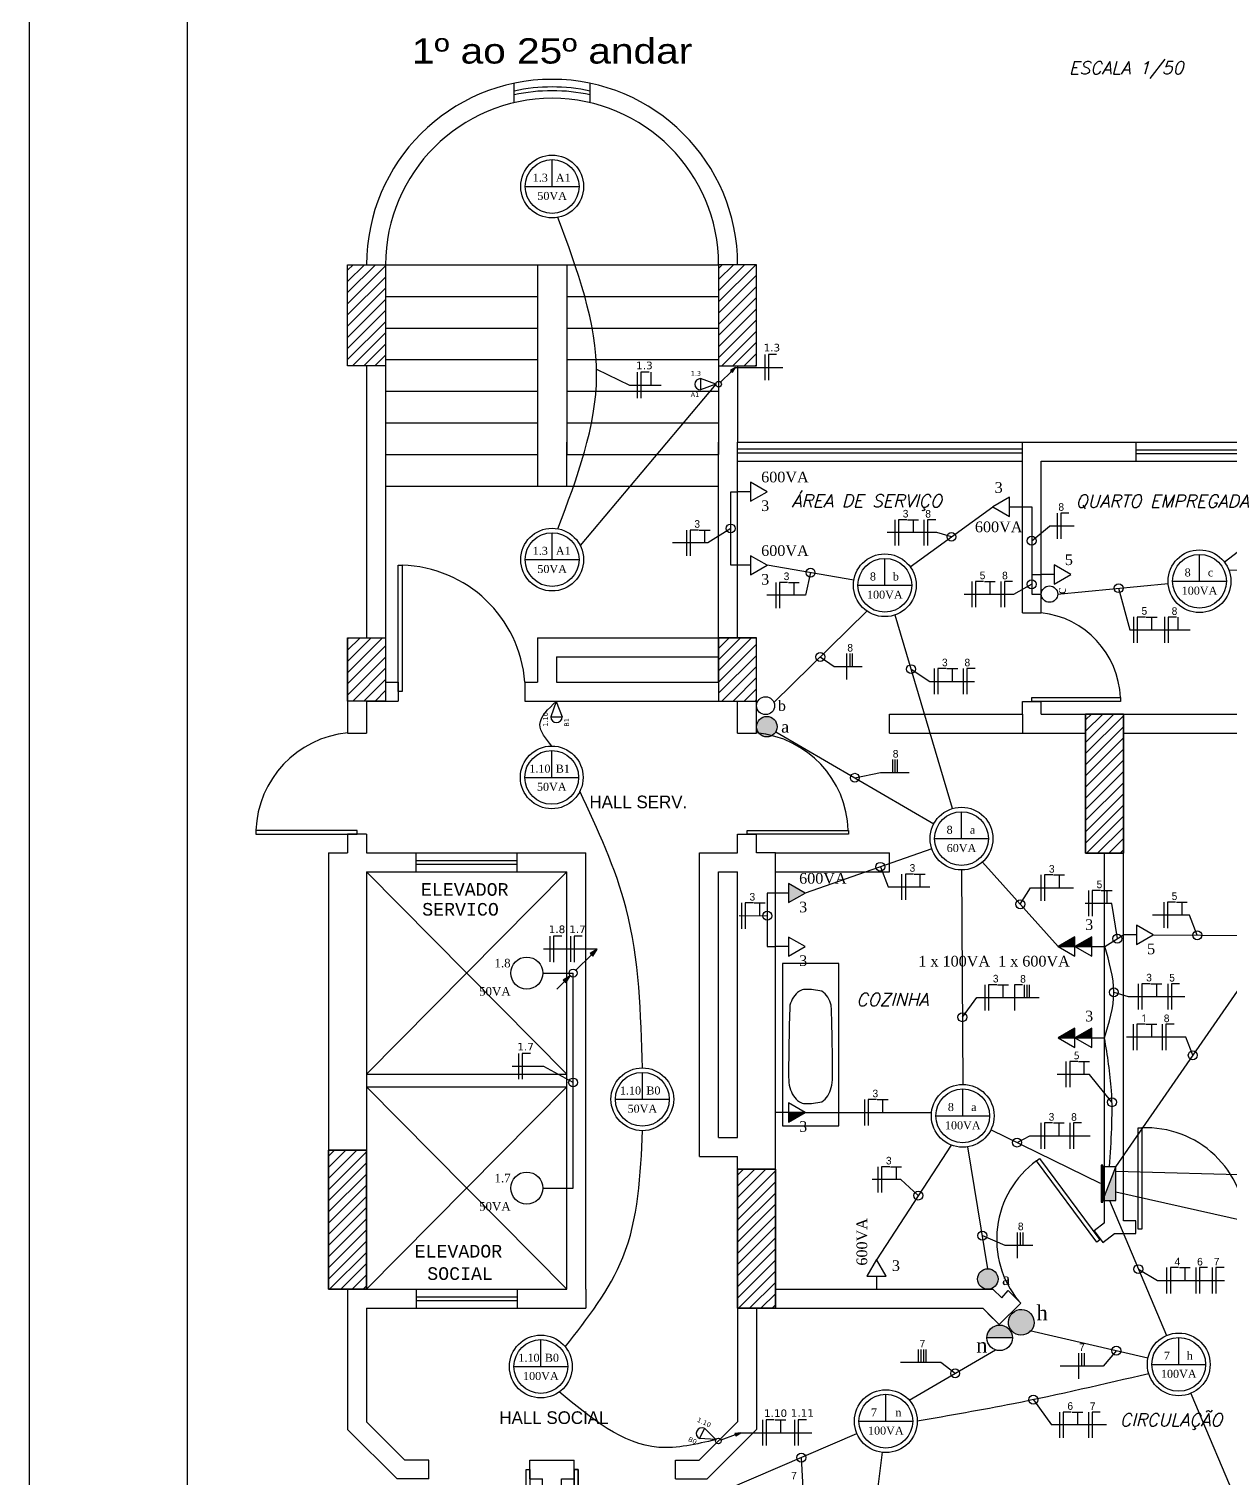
# Model space of a CAD drawing. Extents: x -175055 to -48386, y 10342 to 134050.
# Drawn here: x -97707 to -88208, y 109795 to 121259 of the extents above; entities that cross this region are included whole.
import ezdxf
from ezdxf.enums import TextEntityAlignment as Align

# ---------------------------------------------------------------- set-up
doc = ezdxf.new("R2010")
doc.units = 0
doc.header["$LTSCALE"] = 50
doc.header["$MEASUREMENT"] = 0
doc.layers.get('0').update_dxf_attribs({"linetype": 'CONTINUOUS'})
for name, color, linetype in [('ABE', 7, 'CONTINUOUS'), ('Eletrodutos', 6, 'CONTINUOUS'), ('Inst. Elétricas', 80, 'CONTINUOUS'), ('SIMBOLOGIA', 1, 'CONTINUOUS')]:
    doc.layers.add(name, color=color, linetype=linetype)
doc.styles.add('ITALICC', font='italicc', dxfattribs={"height": 4})
doc.styles.add('JMS1', font='times.ttf')
doc.styles.add('MONOTXT', font='monotxt', dxfattribs={"height": 158.003165})
doc.styles.add('TECHNIC', font='te______.pfb', dxfattribs={"width": 1.2, "height": 30})
doc.styles.add('TECHNICLIGHT', font='tel_____.pfb', dxfattribs={"height": 2})

# ---------------------------------------------------------------- blocks, each defined once
blk = doc.blocks.new('*X23')
at = {"color": 0}
for p, q in [((-159.1, 1237.5), (-131.5, 1265)), ((-159.1, 1246.3), (-140.4, 1265)), ((-159.1, 1255.2), (-149.2, 1265)), ((-159.1, 1264), (-158.1, 1265)), ((134.1, 1256.6), (142.5, 1265)), ((134.1, 1247.7), (151.3, 1265)), ((134.1, 1238.9), (160.1, 1265)), ((-159.1, 1228.6), (-129.1, 1258.6)), ((-159.1, 1219.8), (-129.1, 1249.8)), ((134.1, 1230.1), (164.1, 1260.1)), ((134.1, 1221.2), (164.1, 1251.2)), ((-155, 1215), (-129.1, 1241)), ((136.7, 1215), (164.1, 1242.4)), ((-146.2, 1215), (-129.1, 1232.1)), ((145.5, 1215), (164.1, 1233.6)), ((-137.3, 1215), (-129.1, 1223.3)), ((154.3, 1215), (164.1, 1224.7)), ((163.2, 1215), (164.1, 1215.9))]:
    blk.add_line(p, q, dxfattribs=at)
blk = doc.blocks.new('*X22')
at = {"color": 0}
for p, q in [((-159.1, 1538), (-137.1, 1560)), ((-159.1, 1546.8), (-145.9, 1560)), ((-159.1, 1555.7), (-154.7, 1560)), ((-159.1, 1529.2), (-129.1, 1559.2)), ((134.1, 1557.1), (136.9, 1560)), ((134.1, 1548.3), (145.8, 1560)), ((134.1, 1539.4), (154.6, 1560)), ((134.1, 1530.6), (163.5, 1560)), ((-159.1, 1520.3), (-129.1, 1550.3)), ((134.1, 1521.8), (164.1, 1551.8)), ((-159.1, 1511.5), (-129.1, 1541.5)), ((134.1, 1512.9), (164.1, 1542.9)), ((-159.1, 1502.6), (-129.1, 1532.6)), ((134.1, 1504.1), (164.1, 1534.1)), ((134.1, 1495.2), (164.1, 1525.2)), ((-159.1, 1493.8), (-129.1, 1523.8)), ((-159.1, 1485), (-129.1, 1515)), ((134.1, 1486.4), (164.1, 1516.4)), ((-155.2, 1480), (-129.1, 1506.1)), ((136.5, 1480), (164.1, 1507.6)), ((-146.3, 1480), (-129.1, 1497.3)), ((145.3, 1480), (164.1, 1498.7)), ((-137.5, 1480), (-129.1, 1488.5)), ((154.2, 1480), (164.1, 1489.9)), ((163, 1480), (164.1, 1481))]:
    blk.add_line(p, q, dxfattribs=at)
blk = doc.blocks.new('*X20')
at = {"color": 0}
for p, q in [((425, 1600.6), (447.4, 1623)), ((425, 1609.4), (438.6, 1623)), ((425, 1618.3), (429.7, 1623)), ((425, 1591.7), (455, 1621.7)), ((425, 1582.9), (455, 1612.9)), ((425, 1574.1), (455, 1604.1)), ((425, 1565.2), (455, 1595.2)), ((425, 1556.4), (455, 1586.4)), ((425, 1547.6), (455, 1577.6)), ((425, 1538.7), (455, 1568.7)), ((425, 1529.9), (455, 1559.9)), ((425, 1521), (455, 1551)), ((425.8, 1513), (455, 1542.2)), ((434.6, 1513), (455, 1533.4)), ((443.5, 1513), (455, 1524.5)), ((452.3, 1513), (455, 1515.7))]:
    blk.add_line(p, q, dxfattribs=at)
blk = doc.blocks.new('*X26')
at = {"color": 0}
for p, q in [((425, 1600.6), (447.4, 1623)), ((425, 1609.4), (438.6, 1623)), ((425, 1618.3), (429.7, 1623)), ((425, 1591.7), (455, 1621.7)), ((425, 1582.9), (455, 1612.9)), ((425, 1574.1), (455, 1604.1)), ((425, 1565.2), (455, 1595.2)), ((425, 1556.4), (455, 1586.4)), ((425, 1547.6), (455, 1577.6)), ((425, 1538.7), (455, 1568.7)), ((425, 1529.9), (455, 1559.9)), ((425, 1521), (455, 1551)), ((425.8, 1513), (455, 1542.2)), ((434.6, 1513), (455, 1533.4)), ((443.5, 1513), (455, 1524.5)), ((452.3, 1513), (455, 1515.7))]:
    blk.add_line(p, q, dxfattribs=at)
blk = doc.blocks.new('A$C37370DF5')
at = {"linetype": 'Continuous'}
for p, q in [((0, 0), (0, 126)), ((-126, 0), (126, 0))]:
    blk.add_line(p, q, dxfattribs=at)
for radius in [147, 126]:
    blk.add_circle((0, 0), radius, dxfattribs=at)
at = {"linetype": 'Continuous', "style": 'JMS1'}
for tag, p in [('CIRC.', (-55.5, 41.2)), ('CMD', (51.8, 41.2)), ('POT.', (0, -44.1))]:
    blk.add_attdef(tag, text='', height=37.5, dxfattribs=at).set_placement(p, align=Align.MIDDLE_CENTER)
blk = doc.blocks.new('A$C7A1A14DC')
at = {"layer": 'SIMBOLOGIA'}
blk.add_line((0.097, 0), (0, 0), dxfattribs=at)
blk.add_lwpolyline([(0.222, 0), (0.097, 0.072), (0.097, -0.072)], close=True, dxfattribs=at)
at = {"layer": 'SIMBOLOGIA', "linetype": 'Continuous', "style": 'JMS1'}
blk.add_attdef('POT', text='', height=0.08, dxfattribs=at).set_placement((0.177, 0.11), align=Align.MIDDLE_LEFT)
blk.add_attdef('CIRC.', (0.177, -0.145), '', height=0.08, dxfattribs=at)
blk = doc.blocks.new('A$C2AD67FED')
at = {"layer": 'SIMBOLOGIA', "linetype": 'Continuous'}
blk.add_circle((60, 0), 60, dxfattribs=at)
at = {"layer": 'SIMBOLOGIA', "linetype": 'Continuous', "style": 'JMS1'}
blk.add_attdef('CIRC.1', text='', height=70, dxfattribs=at).set_placement((143.7, 0), align=Align.MIDDLE_LEFT)
blk = doc.blocks.new('A$C3018671F')
at = {"layer": 'SIMBOLOGIA'}
blk.add_hatch(color=256, dxfattribs=at).paths.add_polyline_path([(0.097, 0.072), (0.097, -0.072), (0.222, 0)])
blk.add_line((0.097, 0), (0, 0), dxfattribs=at)
blk.add_lwpolyline([(0.222, 0), (0.097, 0.072), (0.097, -0.072)], close=True, dxfattribs=at)
at = {"layer": 'SIMBOLOGIA', "linetype": 'Continuous', "style": 'JMS1'}
blk.add_attdef('POT', text='', height=0.08, dxfattribs=at).set_placement((0.177, 0.11), align=Align.MIDDLE_LEFT)
blk.add_attdef('CIRC.', (0.177, -0.145), '', height=0.08, dxfattribs=at)
blk = doc.blocks.new('A$C23953070')
at = {"layer": 'SIMBOLOGIA', "linetype": 'Continuous'}
for points in [[(72.6, -54.2), (166.4, 0), (72.6, 0)], [(166.4, -54.2), (260.3, 0), (166.4, 0)]]:
    blk.add_hatch(color=256, dxfattribs=at).paths.add_polyline_path(points)
at = {"layer": 'SIMBOLOGIA'}
blk.add_line((72.6, 0), (0, 0), dxfattribs=at)
at = {"layer": 'SIMBOLOGIA', "linetype": 'Continuous'}
for p, q in [((166.4, 0), (72.6, 0)), ((260.3, 0), (166.4, 0))]:
    blk.add_line(p, q, dxfattribs=at)
at = {"layer": 'SIMBOLOGIA'}
for points in [[(166.4, 0), (72.6, 54.2), (72.6, -54.2)], [(260.3, 0), (166.4, 54.2), (166.4, -54.2)]]:
    blk.add_lwpolyline(points, close=True, dxfattribs=at)
at = {"layer": 'SIMBOLOGIA', "linetype": 'Continuous', "style": 'JMS1'}
blk.add_attdef('POT', text='', height=60, dxfattribs=at).set_placement((195.5, 82.4), align=Align.MIDDLE_LEFT)
blk.add_attdef('CIRC.', (86.3, -123.1), '', height=60, dxfattribs=at)
blk = doc.blocks.new('A$C04520402')
at = {"layer": 'SIMBOLOGIA', "linetype": 'Continuous'}
blk.add_hatch(color=256, dxfattribs=at).paths.add_polyline_path([(0.097, -0.072), (0.222, 0), (0.097, 0)])
at = {"layer": 'SIMBOLOGIA'}
blk.add_line((0.097, 0), (0, 0), dxfattribs=at)
at = {"layer": 'SIMBOLOGIA', "linetype": 'Continuous'}
blk.add_line((0.222, 0), (0.097, 0), dxfattribs=at)
at = {"layer": 'SIMBOLOGIA'}
blk.add_lwpolyline([(0.222, 0), (0.097, 0.072), (0.097, -0.072)], close=True, dxfattribs=at)
at = {"layer": 'SIMBOLOGIA', "linetype": 'Continuous', "style": 'JMS1'}
blk.add_attdef('POT', text='', height=0.08, dxfattribs=at).set_placement((0.177, 0.11), align=Align.MIDDLE_LEFT)
blk.add_attdef('CIRC.', (0.177, -0.145), '', height=0.08, dxfattribs=at)
blk = doc.blocks.new('A$C7001172B')
at = {"layer": 'SIMBOLOGIA', "linetype": 'Continuous'}
blk.add_hatch(color=256, dxfattribs=at).paths.add_polyline_path([(0, 0, 1), (120, 0, 1)])
blk.add_circle((60, 0), 60, dxfattribs=at)
at = {"layer": 'SIMBOLOGIA', "linetype": 'Continuous', "style": 'JMS1'}
blk.add_attdef('CIRC.1', text='', height=70, dxfattribs=at).set_placement((143.7, 0), align=Align.MIDDLE_LEFT)
blk = doc.blocks.new('FASE')
at = {"layer": 'Inst. Elétricas'}
blk.add_line((-21, 104), (-21, -100), dxfattribs=at)
blk = doc.blocks.new('NEUTRO')
at = {"layer": 'Inst. Elétricas'}
blk.add_lwpolyline([(66, 41), (1, 41), (1, -163)], dxfattribs=at)
blk = doc.blocks.new('TERRA')
at = {"layer": 'Inst. Elétricas'}
for p, q in [((15, 22), (101, 22)), ((58, 22), (58, -80))]:
    blk.add_line(p, q, dxfattribs=at)
blk = doc.blocks.new('A$C622D64AD')
at = {"linetype": 'Continuous'}
for points in [[(-246, 47), (-246, 25), (246, 25), (246, 47)], [(226, -150), (-226, 25), (-226, -150)]]:
    blk.add_hatch(color=256, dxfattribs=at).paths.add_polyline_path(points)
blk.add_line((-226, 25), (226, -150), dxfattribs=at)
for points in [[(-246, 25), (246, 25), (246, 47), (-246, 47)], [(-226, -150), (226, -150), (226, 25), (-226, 25)]]:
    blk.add_lwpolyline(points, close=True, dxfattribs=at)
blk = doc.blocks.new('A$C046C75A3')
at = {"layer": 'SIMBOLOGIA', "linetype": 'Continuous'}
blk.add_hatch(color=256, dxfattribs=at).paths.add_polyline_path([(0, 0, 1), (120, 0)])
blk.add_line((0, 0), (120, 0), dxfattribs=at)
blk.add_circle((60, 0), 60, dxfattribs=at)
at = {"layer": 'SIMBOLOGIA', "linetype": 'Continuous', "style": 'JMS1'}
blk.add_attdef('CIRC.1', text='', height=70, dxfattribs=at).set_placement((143.7, 0), align=Align.MIDDLE_LEFT)
blk = doc.blocks.new('A$C7BD834D8')
blk.add_line((112.5, 0), (0, 0))
blk.add_circle((187.5, 0), 75)
at = {"linetype": 'Continuous', "style": 'JMS1'}
for tag, p in [('POT.', (262.9, 65.6)), ('CIRC.', (262.9, -46.7))]:
    blk.add_attdef(tag, text='', height=40, dxfattribs=at).set_placement(p, align=Align.MIDDLE_LEFT)
blk.add_attdef('CMD', text='', height=40, dxfattribs=at).set_placement((187.5, -104), align=Align.MIDDLE_CENTER)
blk = doc.blocks.new('A$C42C2322C')
at = {"linetype": 'Continuous'}
blk.add_hatch(color=256, dxfattribs=at).paths.add_polyline_path([(89.9, 89.9), (63.7, 73.5), (73.5, 63.7)])
blk.add_line((10.6, 10.6), (68.6, 68.6), dxfattribs=at)
blk.add_lwpolyline([(73.5, 63.7), (89.9, 89.9), (63.7, 73.5)], close=True, dxfattribs=at)
blk.add_circle((0, 0), 15, dxfattribs=at)
blk = doc.blocks.new('A$C549C0EC8')
at = {"linetype": 'Continuous'}
for points in [[(89.9, 89.9), (63.7, 73.5), (73.5, 63.7)], [(-10.6, -10.6), (-36.8, -27), (-27, -36.8)]]:
    blk.add_hatch(color=256, dxfattribs=at).paths.add_polyline_path(points)
for p, q in [((10.6, 10.6), (68.6, 68.6)), ((-60.9, -60.9), (-31.9, -31.9))]:
    blk.add_line(p, q, dxfattribs=at)
for points in [[(73.5, 63.7), (89.9, 89.9), (63.7, 73.5)], [(-27, -36.8), (-10.6, -10.6), (-36.8, -27)]]:
    blk.add_lwpolyline(points, close=True, dxfattribs=at)
blk.add_circle((0, 0), 15, dxfattribs=at)

msp = doc.modelspace()

# ---------------------------------------------------------------- linework, layer by layer
for p, q in [((-93221, 118570), (-92961, 118443)), ((-92125, 118584), (-91749, 118584)), ((-92961, 118443), (-92712, 118443)), ((-92162, 117310), (-92342, 117196)), ((-89783, 117213), (-89643, 117329)), ((-89447, 117329), (-89643, 117329)), ((-92342, 117196), (-92623, 117196)), ((-90533, 117277), (-90924, 117277)), ((-90417, 117244), (-90533, 117277)), ((-91531, 116961), (-91571, 116782)), ((-89783, 116869), (-89926, 116789)), ((-89096, 116838), (-89007, 116508)), ((-91571, 116782), (-91875, 116782)), ((-89926, 116789), (-90317, 116789)), ((-89007, 116508), (-88532, 116508)), ((-90736, 116198), (-90587, 116101)), ((-90587, 116101), (-90236, 116101)), ((-89106, 114067), (-89150, 114346)), ((-88537, 114253), (-88829, 114253)), ((-88475, 114094), (-88537, 114253)), ((-93218, 113985), (-93641, 113985)), ((-89134, 113643), (-89020, 113609)), ((-89020, 113609), (-88573, 113609)), ((-88566, 113288), (-89035, 113288)), ((-88510, 113145), (-88566, 113288)), ((-93639, 113057), (-93890, 113057)), ((-93407, 112930), (-93638, 113057)), ((-89326, 112994), (-89583, 112994)), ((-89149, 112774), (-89326, 112994)), ((-88940, 111454), (-88788, 111364)), ((-88788, 111364), (-88259, 111364)), ((-89114, 110810), (-89219, 110688)), ((-90501, 110716), (-90819, 110716)), ((-90388, 110630), (-90501, 110716)), ((-89219, 110688), (-89559, 110688)), ((-89770, 110422), (-89626, 110222)), ((-89191, 110222), (-89626, 110222)), ((-92082, 110161), (-91520, 110161)), ((-91604, 109964), (-91590, 109672))]:
    msp.add_line(p, q)
at = {"color": 7}
for p, q in [((-90331, 113446), (-90216, 113601)), ((-90216, 113601), (-89725, 113601)), ((-89899, 112455), (-89799, 112508)), ((-89801, 112508), (-89321, 112508))]:
    msp.add_line(p, q, dxfattribs=at)
at = {"color": 4}
for centre in [(-92162, 117310), (-90417, 117244), (-89783, 117213), (-91531, 116961), (-89783, 116869), (-89096, 116838), (-91454, 116294), (-90736, 116198), (-91181, 115339), (-90979, 114635), (-89873, 114339), (-91873, 114248), (-89106, 114067), (-88475, 114094), (-89134, 113643), (-90331, 113446), (-88510, 113145), (-93407, 112930), (-89149, 112774), (-89899, 112455), (-90679, 112036), (-90173, 111719), (-88940, 111454), (-89114, 110810), (-90388, 110630), (-89770, 110422), (-91604, 109964)]:
    msp.add_circle(centre, 35.3, dxfattribs=at)
at = {"layer": 'ABE', "color": 7}
for p, q in [((-97707, 134050), (-97707, 100663)), ((-96457, 133550), (-96457, 101163)), ((-93873, 120676), (-93873, 120829)), ((-93273, 120676), (-93273, 120829)), ((-94889, 119395), (-92257, 119395)), ((-94889, 119395), (-94889, 117895)), ((-93689, 119395), (-93689, 117895)), ((-93457, 119395), (-93457, 119145)), ((-92257, 119395), (-92257, 119145)), ((-94889, 119145), (-93689, 119145)), ((-93457, 119145), (-92257, 119145)), ((-93457, 119145), (-93457, 117895)), ((-92257, 119145), (-92257, 117895)), ((-94889, 118895), (-93689, 118895)), ((-93457, 118895), (-92257, 118895)), ((-94889, 118645), (-93689, 118645)), ((-93457, 118645), (-92257, 118645)), ((-92107, 118595), (-92107, 117993)), ((-94889, 118395), (-93689, 118395)), ((-93457, 118395), (-92257, 118395)), ((-94889, 118145), (-93689, 118145)), ((-93457, 118145), (-92257, 118145)), ((-94889, 117993), (-94889, 116095)), ((-93689, 117993), (-93689, 117645)), ((-93457, 117645), (-93457, 117993)), ((-92257, 116095), (-92257, 117993)), ((-92107, 116445), (-92107, 117993)), ((-92107, 117993), (-89857, 117993)), ((-89857, 117993), (-84457, 117993)), ((-89857, 116643), (-89857, 117993)), ((-88957, 117843), (-88957, 117993)), ((-94889, 117895), (-93689, 117895)), ((-93457, 117895), (-92257, 117895)), ((-92107, 117939), (-89857, 117939)), ((-92107, 117909), (-89857, 117909)), ((-88957, 117933), (-87957, 117933)), ((-88957, 117903), (-87957, 117903)), ((-92107, 117843), (-89857, 117843)), ((-89707, 117843), (-87207, 117843)), ((-89707, 116643), (-89707, 117843)), ((-94889, 117645), (-92257, 117645)), ((-89857, 116643), (-89707, 116643)), ((-95189, 116445), (-94889, 116445)), ((-95189, 116445), (-95189, 115693)), ((-93689, 116445), (-93689, 116095)), ((-93689, 116445), (-91957, 116445)), ((-91957, 116445), (-92257, 116445)), ((-92257, 116445), (-92257, 115945)), ((-91957, 115945), (-91957, 116445)), ((-91957, 115693), (-91957, 116445)), ((-93539, 116295), (-93539, 116095)), ((-93539, 116295), (-92257, 116295)), ((-94889, 116095), (-94889, 115945)), ((-94889, 116095), (-94789, 116095)), ((-94789, 116095), (-94789, 115945)), ((-93789, 116095), (-93689, 116095)), ((-93789, 116095), (-93789, 115945)), ((-93539, 116095), (-92257, 116095)), ((-93539, 116095), (-92257, 116095)), ((-92257, 116095), (-92257, 115945)), ((-92257, 116095), (-92257, 115945)), ((-95039, 115945), (-95189, 115945)), ((-95039, 115945), (-94789, 115945)), ((-95039, 115945), (-95039, 115693)), ((-95039, 115945), (-95039, 115693)), ((-93789, 115945), (-92107, 115945)), ((-92257, 115945), (-91957, 115945)), ((-92107, 115945), (-91957, 115945)), ((-92107, 115693), (-92107, 115945)), ((-92107, 115945), (-91957, 115945)), ((-89857, 115843), (-89857, 115943)), ((-89857, 115943), (-89707, 115943)), ((-89707, 115843), (-89707, 115943)), ((-92107, 115693), (-92107, 115843)), ((-90907, 115693), (-90907, 115843)), ((-90907, 115843), (-89857, 115843)), ((-89857, 115843), (-89857, 115693)), ((-89707, 115843), (-87207, 115843)), ((-89057, 115843), (-89357, 115843)), ((-89057, 115843), (-89357, 115843)), ((-89357, 115843), (-89357, 114743)), ((-89357, 115843), (-89357, 114743)), ((-89057, 115693), (-89057, 115843)), ((-89057, 114743), (-89057, 115843)), ((-89057, 114743), (-89057, 115843)), ((-95189, 115693), (-95039, 115693)), ((-92107, 115693), (-91957, 115693)), ((-90907, 115693), (-89857, 115693)), ((-89857, 115693), (-89357, 115693)), ((-89057, 111836), (-89057, 115693)), ((-89057, 115693), (-84157, 115693)), ((-89057, 115693), (-85007, 115693)), ((-95039, 114893), (-95189, 114893)), ((-95189, 114893), (-95189, 114745)), ((-95039, 114893), (-95039, 114745)), ((-95039, 114893), (-95039, 114893)), ((-95039, 114893), (-95039, 114745)), ((-92107, 114893), (-91957, 114893)), ((-92107, 114745), (-92107, 114893)), ((-92107, 114745), (-92107, 114893)), ((-92107, 114893), (-91957, 114893)), ((-92032, 114923), (-91232, 114923)), ((-92032, 114893), (-92032, 114923)), ((-91232, 114893), (-92032, 114893)), ((-91957, 114745), (-91957, 114893)), ((-91957, 114745), (-91957, 114893)), ((-91232, 114923), (-91232, 114893)), ((-95339, 114745), (-95189, 114745)), ((-95339, 114745), (-95339, 111295)), ((-95039, 114745), (-93307, 114745)), ((-94648, 114595), (-94648, 114745)), ((-94648, 114685), (-93848, 114685)), ((-94648, 114655), (-93848, 114655)), ((-93848, 114595), (-93848, 114745)), ((-93307, 111295), (-93307, 114745)), ((-92407, 114745), (-92107, 114745)), ((-92407, 112345), (-92407, 114745)), ((-91807, 114745), (-91957, 114745)), ((-91807, 114745), (-91957, 114745)), ((-91807, 111295), (-91807, 114745)), ((-91807, 114745), (-90907, 114745)), ((-90907, 114595), (-90907, 114745)), ((-89357, 114743), (-89057, 114743)), ((-89357, 114743), (-89057, 114743)), ((-89207, 111820), (-89207, 114743)), ((-95039, 114595), (-93457, 114595)), ((-95039, 114595), (-95039, 111295)), ((-95039, 114595), (-93457, 112995)), ((-95039, 112995), (-93457, 114595)), ((-93457, 111295), (-93457, 114595)), ((-92257, 114595), (-92107, 114595)), ((-92257, 114595), (-92107, 114595)), ((-92257, 112495), (-92257, 114595)), ((-92107, 112495), (-92107, 114595)), ((-92107, 112495), (-92107, 114595)), ((-91807, 114595), (-90907, 114595)), ((-95039, 112995), (-93457, 112995)), ((-95039, 112895), (-93457, 112895)), ((-95039, 112895), (-93457, 111295)), ((-95039, 111295), (-93457, 112895)), ((-92257, 112495), (-92107, 112495)), ((-95039, 112395), (-95339, 112395)), ((-95039, 112395), (-95339, 112395)), ((-95339, 112395), (-95339, 111295)), ((-95339, 112395), (-95339, 111295)), ((-95039, 111295), (-95039, 112395)), ((-95039, 111295), (-95039, 112395)), ((-92407, 112345), (-92107, 112345)), ((-92107, 111295), (-92107, 112345)), ((-91807, 112245), (-92107, 112245)), ((-91807, 112245), (-92107, 112245)), ((-92107, 112245), (-92107, 111145)), ((-92107, 112245), (-92107, 111145)), ((-92107, 112245), (-92107, 111145)), ((-92107, 112245), (-92107, 111145)), ((-91807, 112245), (-92107, 112245)), ((-91807, 112245), (-92107, 112245)), ((-91807, 111145), (-91807, 112245)), ((-91807, 111145), (-91807, 112245)), ((-91807, 111145), (-91807, 112245)), ((-91807, 111145), (-91807, 112245)), ((-89207, 111820), (-89290, 111756)), ((-88960, 111836), (-89057, 111836)), ((-88960, 111736), (-88960, 111836)), ((-89290, 111756), (-89220, 111666)), ((-89220, 111666), (-89130, 111736)), ((-89130, 111736), (-88960, 111736)), ((-95339, 111295), (-95039, 111295)), ((-95339, 111295), (-95039, 111295)), ((-95339, 111295), (-95189, 111295)), ((-95189, 111295), (-95189, 110185)), ((-95039, 111295), (-93457, 111295)), ((-94648, 111295), (-94648, 111145)), ((-94648, 111235), (-93848, 111235)), ((-94648, 111205), (-93848, 111205)), ((-93848, 111295), (-93848, 111145)), ((-93307, 111295), (-93307, 111145)), ((-92107, 111295), (-92107, 110248)), ((-91807, 111295), (-90211, 111295)), ((-90210, 111296), (-90090, 111296)), ((-90090, 111296), (-90020, 111226)), ((-90020, 111226), (-89970, 111286)), ((-89970, 111286), (-89870, 111186)), ((-95039, 111145), (-95039, 110248)), ((-95039, 111145), (-93307, 111145)), ((-92107, 111145), (-91807, 111145)), ((-92107, 111145), (-91807, 111145)), ((-91957, 111145), (-92107, 111145)), ((-91957, 111145), (-92107, 111145)), ((-92107, 111145), (-91807, 111145)), ((-92107, 111145), (-91807, 111145)), ((-91957, 111145), (-91957, 110185)), ((-91957, 111145), (-90170, 111145)), ((-90089, 111064), (-90170, 111145)), ((-90040, 111016), (-90130, 111106)), ((-89870, 111186), (-90040, 111016)), ((-94798, 109795), (-95189, 110185)), ((-94736, 109945), (-95039, 110248)), ((-92410, 109945), (-92107, 110248)), ((-92348, 109795), (-91957, 110185)), ((-92348, 109795), (-91957, 110185)), ((-94548, 109945), (-94736, 109945)), ((-94548, 109795), (-94548, 109945)), ((-93748, 109795), (-93748, 109945)), ((-93748, 109945), (-93398, 109945)), ((-93398, 109795), (-93398, 109945)), ((-92598, 109795), (-92598, 109945)), ((-92598, 109945), (-92410, 109945)), ((-92429, 109945), (-92410, 109945)), ((-94548, 109795), (-94798, 109795)), ((-93748, 109795), (-93648, 109795)), ((-93648, 106595), (-93648, 109795)), ((-93498, 106595), (-93498, 109795)), ((-93498, 109795), (-93398, 109795)), ((-92598, 109795), (-92348, 109795)), ((-92429, 109795), (-92348, 109795))]:
    msp.add_line(p, q, dxfattribs=at)
at = {"layer": 'ABE', "color": 5}
for p, q in [((-95039, 118595), (-95039, 117895)), ((-95039, 117993), (-95039, 116445))]:
    msp.add_line(p, q, dxfattribs=at)
at = {"layer": 'ABE', "color": 7}
for points in [[(-94889, 119395), (-94889, 118595), (-95189, 118595), (-95189, 119395)], [(-92257, 119395), (-92257, 118595), (-91957, 118595), (-91957, 119395)], [(-94789, 116020), (-94789, 117020), (-94759, 117020), (-94759, 116020)], [(-94889, 116445), (-94889, 115945), (-95189, 115945), (-95189, 116445)], [(-92257, 116445), (-92257, 115945), (-91957, 115945), (-91957, 116445)], [(-89782, 115973), (-89082, 115973), (-89082, 115943), (-89782, 115943)], [(-89057, 115843), (-89357, 115843), (-89357, 114743), (-89057, 114743)], [(-89057, 115843), (-89357, 115843), (-89357, 114743), (-89057, 114743)], [(-89357, 114743), (-89357, 115843), (-89057, 115843), (-89057, 114743)], [(-95914, 114893), (-95114, 114893), (-95114, 114923), (-95914, 114923)], [(-91753, 113871), (-91753, 112588), (-91308, 112588), (-91308, 113871)], [(-88913, 112571), (-88912, 111771), (-88942, 111771), (-88943, 112571)], [(-95039, 112395), (-95339, 112395), (-95339, 111295), (-95039, 111295)], [(-95039, 112395), (-95339, 112395), (-95339, 111295), (-95039, 111295)], [(-95339, 111295), (-95339, 112395), (-95039, 112395), (-95039, 111295)], [(-92107, 111145), (-92107, 112245), (-91807, 112245), (-91807, 111145)], [(-91807, 112245), (-92107, 112245), (-92107, 111145), (-91807, 111145)], [(-91807, 112245), (-92107, 112245), (-92107, 111145), (-91807, 111145)], [(-91807, 112245), (-92107, 112245), (-92107, 111145), (-91807, 111145)], [(-91807, 112245), (-92107, 112245), (-92107, 111145), (-91807, 111145)], [(-92107, 111145), (-92107, 112245), (-91807, 112245), (-91807, 111145)], [(-89722, 112329), (-89245, 111686), (-89269, 111668), (-89746, 112311)], [(-93778, 109070), (-93778, 109870), (-93748, 109870), (-93748, 109070)], [(-93368, 109070), (-93368, 109870), (-93398, 109870), (-93398, 109070)], [(-93398, 109070), (-93398, 109870), (-93368, 109870), (-93368, 109070)]]:
    msp.add_lwpolyline(points, close=True, dxfattribs=at)
msp.add_lwpolyline([(-91573, 113666, 0.147123), (-91619, 113652, 0.107142), (-91666, 113605, 0.076578), (-91694, 113540, 0.009472), (-91704, 112973, 0.063545), (-91694, 112889, 0.076578), (-91666, 112824, 0.107142), (-91619, 112777, 0.147123), (-91573, 112763, 0.054418), (-91442, 112777, 0.107142), (-91395, 112824, 0.076578), (-91367, 112889, 0.063545), (-91357, 112973, 0.009472), (-91367, 113540, 0.076578), (-91395, 113605, 0.107142), (-91442, 113652, 0.054418)], format="xyb", close=True, dxfattribs=at)
for centre, radius, start, end in [((-93573, 119395), 1466, 0, 180), ((-93573, 119395), 1406, 77.6761, 102.3239), ((-93573, 119395), 1376, 77.4029, 102.5971), ((-93573, 119395), 1316, 0, 180), ((-94786, 116020), 1000, 4.2799, 88.4407), ((-89782, 115947), 700, 2.1305, 83.8892), ((-95114, 114897), 800, 95.3478, 178.1004), ((-92032, 114897), 800, 1.8996, 84.6522), ((-88880, 111782), 790, 0.7252, 92.405), ((-89290, 111690), 770, 126.2589, 219.3132)]:
    msp.add_arc(centre, radius, start, end, dxfattribs=at)
at = {"layer": 'Eletrodutos'}
for p, q in [((-92280, 118451), (-93351, 117175)), ((-92162, 117019), (-92162, 117601)), ((-92162, 117601), (-92107, 117601)), ((-88261, 117045), (-87528, 117609)), ((-90743, 117007), (-90091, 117481)), ((-89857, 117481), (-89783, 117481)), ((-89783, 117481), (-89783, 116791)), ((-92107, 117019), (-92162, 117019)), ((-91189, 116902), (-91873, 117019)), ((-89783, 116945), (-89707, 116945)), ((-88225, 116981), (-86735, 116995)), ((-89578, 116791), (-88705, 116876)), ((-89783, 116791), (-89707, 116791)), ((-91820, 115933), (-91086, 116657)), ((-90409, 115096), (-90863, 116626)), ((-91806, 115702), (-90556, 114976)), ((-90572, 114776), (-91573, 114428)), ((-89573, 114005), (-90172, 114673)), ((-90338, 114610), (-90328, 112914)), ((-91807, 114428), (-91873, 114428)), ((-91873, 114428), (-91873, 114004)), ((-89150, 114346), (-89361, 114346)), ((-89206, 114005), (-89057, 114097)), ((-88823, 114097), (-88070, 114091)), ((-91873, 114004), (-91808, 114004)), ((-89118, 112264), (-87967, 113926)), ((-93457, 113795), (-93407, 113795)), ((-93407, 112095), (-93407, 113795)), ((-91573, 112693), (-90575, 112693)), ((-89239, 112130), (-90105, 112556)), ((-90419, 112435), (-91009, 111529)), ((-90130, 111457), (-90288, 112421)), ((-89118, 112228), (-84671, 112112)), ((-93457, 112095), (-93407, 112095)), ((-89118, 112065), (-86011, 111366)), ((-89169, 111996), (-88718, 110929)), ((-89798, 110969), (-88864, 110752)), ((-90751, 110418), (-90070, 110815)), ((-88525, 110472), (-87716, 108562)), ((-92394, 109625), (-91164, 110154)), ((-90966, 110006), (-91222, 107878))]:
    msp.add_line(p, q, dxfattribs=at)
at = {"layer": 'Eletrodutos', "color": 0}
for p, q in [((-91454, 116294), (-91343, 116219)), ((-91343, 116219), (-91123, 116219)), ((-91181, 115339), (-90977, 115381)), ((-90977, 115381), (-90751, 115381)), ((-90979, 114635), (-90918, 114476)), ((-90918, 114476), (-90587, 114476)), ((-89873, 114339), (-89792, 114469)), ((-89792, 114469), (-89453, 114469)), ((-92095, 114249), (-91873, 114248)), ((-90173, 111719), (-89995, 111643)), ((-89995, 111643), (-89775, 111643))]:
    msp.add_line(p, q, dxfattribs=at)
at = {"layer": 'Eletrodutos', "color": 7}
for p, q in [((-90816, 112163), (-91043, 112162)), ((-90679, 112036), (-90816, 112163))]:
    msp.add_line(p, q, dxfattribs=at)
at = {"layer": 'Eletrodutos'}
for points in [[(-93527, 117308), (-93221, 118522), (-93528, 119770)], [(-93576, 115590), (-93669, 115761), (-93540, 115942)], [(-92860, 113045), (-92988, 114305), (-93353, 115233)], [(-89207, 113282), (-89134, 113643), (-89206, 114005)], [(-89169, 112264), (-89153, 112866), (-89207, 113282)], [(-93469, 110840), (-93014, 111545), (-92858, 112549)], [(-88858, 110627), (-89926, 110390), (-90688, 110252)], [(-92279, 110106), (-92731, 110045), (-93517, 110483)]]:
    msp.add_spline(points, degree=3, dxfattribs=at)
at = {"layer": 'Inst. Elétricas'}
for p, q in [((-92793, 118545), (-92793, 118443)), ((-88628, 116610), (-88628, 116508)), ((-91221, 116321), (-91221, 116219)), ((-91201, 116321), (-91201, 116219)), ((-90884, 115483), (-90884, 115381)), ((-90864, 115483), (-90864, 115381)), ((-90845, 115483), (-90845, 115381)), ((-89842, 113703), (-89842, 113601)), ((-89822, 113703), (-89822, 113601)), ((-89803, 113703), (-89803, 113601)), ((-89873, 111745), (-89873, 111643)), ((-89853, 111745), (-89853, 111643)), ((-90681, 110818), (-90681, 110716)), ((-90660, 110818), (-90660, 110716)), ((-90639, 110818), (-90639, 110716)), ((-90619, 110818), (-90619, 110716)), ((-89389, 110790), (-89389, 110688)), ((-89369, 110790), (-89369, 110688))]:
    msp.add_line(p, q, dxfattribs=at)
at = {"layer": 'SIMBOLOGIA'}
for p, q in [((-92400, 118495), (-92400, 118405)), ((-92280, 118451), (-92400, 118495)), ((-92280, 118451), (-92400, 118405)), ((-93540, 115942), (-93584, 115821)), ((-93540, 115942), (-93494, 115821)), ((-93584, 115821), (-93494, 115821)), ((-92370, 110196), (-92408, 110114)), ((-92279, 110106), (-92370, 110196)), ((-92279, 110106), (-92408, 110114))]:
    msp.add_line(p, q, dxfattribs=at)
for centre, start, end in [((-92400, 118450), 90, 270), ((-93539, 115821), 180, 0), ((-92389, 110155), 65.2249, 245.2249)]:
    msp.add_arc(centre, 45, start, end, dxfattribs=at)

# ---------------------------------------------------------------- block references
at = {"color": 7, "true_color": 0xffffff}
for name, p in [('FASE', (-91872, 118582)), ('NEUTRO', (-91865, 118645)), ('FASE', (-92879, 118441)), ('NEUTRO', (-92872, 118504)), ('FASE', (-89562, 117327)), ('NEUTRO', (-89555, 117390)), ('FASE', (-92490, 117194)), ('NEUTRO', (-92483, 117257)), ('TERRA', (-92426, 117276)), ('FASE', (-90843, 117275)), ('NEUTRO', (-90836, 117338)), ('TERRA', (-90779, 117357)), ('FASE', (-90614, 117275)), ('NEUTRO', (-90607, 117338)), ('FASE', (-91785, 116780)), ('NEUTRO', (-91778, 116843)), ('TERRA', (-91721, 116862)), ('FASE', (-90236, 116787)), ('NEUTRO', (-90229, 116850)), ('TERRA', (-90172, 116869)), ('FASE', (-90007, 116787)), ('NEUTRO', (-90000, 116850)), ('FASE', (-88957, 116507)), ('NEUTRO', (-88950, 116569)), ('TERRA', (-88893, 116588)), ('FASE', (-88712, 116507)), ('NEUTRO', (-88705, 116569)), ('FASE', (-91225, 116217)), ('FASE', (-90534, 116099)), ('NEUTRO', (-90526, 116162)), ('TERRA', (-90469, 116181)), ('FASE', (-90304, 116099)), ('NEUTRO', (-90297, 116162)), ('FASE', (-90790, 114474)), ('NEUTRO', (-90782, 114537)), ('TERRA', (-90726, 114556)), ('FASE', (-89689, 114467)), ('NEUTRO', (-89682, 114530)), ('TERRA', (-89625, 114549)), ('FASE', (-89312, 114344)), ('NEUTRO', (-89305, 114407)), ('TERRA', (-89248, 114426)), ('FASE', (-92055, 114246)), ('NEUTRO', (-92048, 114309)), ('TERRA', (-91991, 114328)), ('FASE', (-88719, 114252)), ('NEUTRO', (-88712, 114314)), ('TERRA', (-88655, 114333)), ('FASE', (-93570, 113983)), ('NEUTRO', (-93563, 114045)), ('FASE', (-93408, 113983)), ('NEUTRO', (-93401, 114045)), ('FASE', (-90132, 113599)), ('NEUTRO', (-90125, 113662)), ('TERRA', (-90068, 113681)), ('NEUTRO', (-89921, 113662)), ('FASE', (-88920, 113607)), ('NEUTRO', (-88913, 113670)), ('TERRA', (-88856, 113689)), ('FASE', (-88687, 113607)), ('NEUTRO', (-88680, 113670)), ('FASE', (-88959, 113286)), ('NEUTRO', (-88952, 113349)), ('TERRA', (-88895, 113368)), ('FASE', (-88730, 113286)), ('NEUTRO', (-88723, 113349)), ('FASE', (-93818, 113055)), ('NEUTRO', (-93811, 113118)), ('FASE', (-89492, 112992)), ('NEUTRO', (-89484, 113055)), ('TERRA', (-89428, 113074)), ('FASE', (-91083, 112691)), ('NEUTRO', (-91076, 112754)), ('TERRA', (-91019, 112773)), ('FASE', (-89691, 112506)), ('NEUTRO', (-89684, 112569)), ('TERRA', (-89627, 112588)), ('FASE', (-89462, 112506)), ('NEUTRO', (-89455, 112569)), ('FASE', (-90977, 112160)), ('NEUTRO', (-90970, 112223)), ('TERRA', (-90913, 112242)), ('FASE', (-89877, 111641)), ('FASE', (-88696, 111362)), ('NEUTRO', (-88688, 111425)), ('TERRA', (-88631, 111444)), ('FASE', (-88466, 111362)), ('NEUTRO', (-88459, 111425)), ('FASE', (-88335, 111362)), ('NEUTRO', (-88328, 111425)), ('FASE', (-89393, 110686)), ('FASE', (-89543, 110220)), ('NEUTRO', (-89536, 110283)), ('TERRA', (-89479, 110302)), ('FASE', (-89314, 110220)), ('NEUTRO', (-89307, 110283)), ('FASE', (-91890, 110159)), ('NEUTRO', (-91883, 110222)), ('TERRA', (-91826, 110241)), ('FASE', (-91637, 110159)), ('NEUTRO', (-91630, 110222))]:
    msp.add_blockref(name, p, dxfattribs=at)
at = {"color": 1, "linetype": 'Continuous'}
ref = msp.add_blockref('A$C7A1A14DC', (-92107, 117601), dxfattribs=dict(at, xscale=1054.6875, yscale=1054.6875, zscale=1054.6875))
ref.add_attrib('POT', '600VA', dxfattribs={"linetype": 'Continuous', "height": 84.4, "style": 'JMS1'}).set_placement((-91921, 117717), align=Align.MIDDLE_LEFT)
ref.add_attrib('CIRC.', '3', (-91921, 117448), dxfattribs={"linetype": 'Continuous', "height": 84.4, "style": 'JMS1'})
ref = msp.add_blockref('A$C7A1A14DC', (-89857, 117481), dxfattribs=dict(at, xscale=1054.6875, yscale=1054.6875, zscale=1054.6875, rotation=180))
ref.add_attrib('POT', '600VA', dxfattribs={"linetype": 'Continuous', "height": 84.4, "style": 'JMS1'}).set_placement((-90044, 117365), align=Align.TOP_CENTER)
ref.add_attrib('CIRC.', '3', dxfattribs={"linetype": 'Continuous', "height": 84.4, "style": 'JMS1'}).set_placement((-90044, 117634), align=Align.MIDDLE_CENTER)
ref = msp.add_blockref('A$C7A1A14DC', (-92107, 117019), dxfattribs=dict(at, xscale=1054.6875, yscale=1054.6875, zscale=1054.6875))
ref.add_attrib('POT', '600VA', dxfattribs={"linetype": 'Continuous', "height": 84.4, "style": 'JMS1'}).set_placement((-91921, 117135), align=Align.MIDDLE_LEFT)
ref.add_attrib('CIRC.', '3', (-91921, 116866), dxfattribs={"linetype": 'Continuous', "height": 84.4, "style": 'JMS1'})
ref = msp.add_blockref('A$C7A1A14DC', (-89707, 116947), dxfattribs=dict(at, xscale=1054.6875, yscale=1054.6875, zscale=1054.6875))
ref.add_attrib('POT', '5', dxfattribs={"linetype": 'Continuous', "height": 84.4, "style": 'JMS1'}).set_placement((-89521, 117063), align=Align.MIDDLE_LEFT)
ref = msp.add_blockref('A$C3018671F', (-91807, 114428), dxfattribs=dict(at, xscale=1054.6875, yscale=1054.6875, zscale=1054.6875))
ref.add_attrib('POT', '600VA', dxfattribs={"linetype": 'Continuous', "height": 84.4, "style": 'JMS1'}).set_placement((-91621, 114544), align=Align.MIDDLE_LEFT)
ref.add_attrib('CIRC.', '3', (-91621, 114275), dxfattribs={"linetype": 'Continuous', "height": 84.4, "style": 'JMS1'})
at = {"color": 1}
ref = msp.add_blockref('A$C23953070', (-89207, 114005), dxfattribs=dict(at, xscale=1.40625, yscale=1.40625, zscale=1.40625, rotation=180))
ref.add_attrib('POT', '1 x 100VA  1 x 600VA', dxfattribs={"linetype": 'Continuous', "height": 84.38, "style": 'JMS1'}).set_placement((-89482, 113889), align=Align.MIDDLE_RIGHT)
ref.add_attrib('CIRC.', '3', dxfattribs={"linetype": 'Continuous', "height": 84.4, "style": 'JMS1'}).set_placement((-89329, 114178), align=Align.MIDDLE_CENTER)
at = {"color": 1, "linetype": 'Continuous'}
ref = msp.add_blockref('A$C7A1A14DC', (-91808, 114004), dxfattribs=dict(at, xscale=1054.6875, yscale=1054.6875, zscale=1054.6875))
ref.add_attrib('CIRC.', '3', (-91621, 113851), dxfattribs={"linetype": 'Continuous', "height": 84.4, "style": 'JMS1'})
ref = msp.add_blockref('A$C7A1A14DC', (-89057, 114097), dxfattribs=dict(at, xscale=1054.6875, yscale=1054.6875, zscale=1054.6875))
ref.add_attrib('CIRC.', '5', (-88871, 113944), dxfattribs={"linetype": 'Continuous', "height": 84.4, "style": 'JMS1'})
at = {"color": 1}
ref = msp.add_blockref('A$C23953070', (-89207, 113282), dxfattribs=dict(at, xscale=1.40625, yscale=1.40625, zscale=1.40625, rotation=180))
ref.add_attrib('CIRC.', '3', dxfattribs={"linetype": 'Continuous', "height": 84.4, "style": 'JMS1'}).set_placement((-89329, 113455), align=Align.MIDDLE_CENTER)
at = {"color": 1, "linetype": 'Continuous'}
ref = msp.add_blockref('A$C04520402', (-91807, 112693), dxfattribs=dict(at, xscale=1054.6875, yscale=1054.6875, zscale=1054.6875))
ref.add_attrib('CIRC.', '3', (-91621, 112540), dxfattribs={"linetype": 'Continuous', "height": 84.4, "style": 'JMS1'})
ref = msp.add_blockref('A$C7A1A14DC', (-91009, 111295), dxfattribs=dict(at, xscale=1054.6875, yscale=1054.6875, zscale=1054.6875, rotation=90))
ref.add_attrib('POT', '600VA', dxfattribs={"linetype": 'Continuous', "height": 84.4, "rotation": 90, "style": 'JMS1'}).set_placement((-91125, 111482), align=Align.MIDDLE_LEFT)
ref.add_attrib('CIRC.', '3', dxfattribs={"linetype": 'Continuous', "height": 84.4, "style": 'JMS1'}).set_placement((-90856, 111482), align=Align.MIDDLE_CENTER)
at = {"layer": 'ABE', "color": 7, "xscale": 10, "yscale": 10, "zscale": 10}
for name, p in [('*X22', (-93598, 103795)), ('*X23', (-93598, 103795)), ('*X26', (-93608, 99613)), ('*X20', (-99589, 96165)), ('*X20', (-96358, 96015)), ('*X26', (-96358, 96015))]:
    msp.add_blockref(name, p, dxfattribs=at)
at = {"layer": 'SIMBOLOGIA', "lineweight": 0, "xscale": 1.6875, "yscale": 1.6875, "zscale": 1.6875}
for p, values in [((-93573, 120014), {'POT.': '50VA', 'CIRC.': '1.3', 'CMD': 'A1'}), ((-93573, 117064), {'POT.': '50VA', 'CIRC.': '1.3', 'CMD': 'A1'}), ((-90944, 116861), {'POT.': '100VA', 'CIRC.': '8', 'CMD': 'b'}), ((-88457, 116893), {'POT.': '100VA', 'CIRC.': '8', 'CMD': 'c'}), ((-93576, 115342), {'POT.': '50VA', 'CIRC.': '1.10', 'CMD': 'B1'}), ((-90338, 114858), {'POT.': '60VA', 'CIRC.': '8', 'CMD': 'a'}), ((-92860, 112797), {'POT.': '50VA', 'CIRC.': '1.10', 'CMD': 'B0'}), ((-90328, 112666), {'POT.': '100VA', 'CIRC.': '8', 'CMD': 'a'}), ((-93662, 110684), {'POT.': '100VA', 'CIRC.': '1.10', 'CMD': 'B0'}), ((-88621, 110701), {'POT.': '100VA', 'CIRC.': '7', 'CMD': 'h'}), ((-90936, 110252), {'POT.': '100VA', 'CIRC.': '7', 'CMD': ' n'})]:
    msp.add_blockref('A$C37370DF5', p, dxfattribs=at).add_auto_attribs(values)
at = {"layer": 'SIMBOLOGIA', "color": 0, "linetype": 'Continuous'}
for name, p, xscale, yscale, zscale in [('A$C42C2322C', (-92257, 118451), 1.476562500162981, 1.476562500162981, 1.476562500162981), ('A$C549C0EC8', (-93407, 113795), 2.109375000465661, 2.109375000465661, 2.109375000465661)]:
    msp.add_blockref(name, p, dxfattribs=dict(at, xscale=xscale, yscale=yscale, zscale=zscale))
at = {"layer": 'SIMBOLOGIA', "linetype": 'Continuous'}
ref = msp.add_blockref('A$C2AD67FED', (-89707, 116791), dxfattribs=dict(at, xscale=1.080000000596047, yscale=1.079999989271164, zscale=1.080000000596047))
ref.add_attrib('CIRC.1', 'c', dxfattribs={"layer": '0', "linetype": 'Continuous', "height": 75.6, "rotation": 90, "style": 'JMS1'}).set_placement((-89552, 116791), align=Align.MIDDLE_LEFT)
ref = msp.add_blockref('A$C2AD67FED', (-91957, 115909), dxfattribs=dict(at, xscale=1.181250000651926, yscale=1.181249988265336, zscale=1.181250000651926))
ref.add_attrib('CIRC.1', 'b', dxfattribs={"layer": '0', "linetype": 'Continuous', "height": 82.7, "style": 'JMS1'}).set_placement((-91788, 115909), align=Align.MIDDLE_LEFT)
ref = msp.add_blockref('A$C7001172B', (-91957, 115743), dxfattribs=dict(at, xscale=1.350000000745058, yscale=1.349999986588955, zscale=1.350000000745058))
ref.add_attrib('CIRC.1', 'a', dxfattribs={"layer": '0', "linetype": 'Continuous', "height": 94.5, "style": 'JMS1'}).set_placement((-91763, 115743), align=Align.MIDDLE_LEFT)
at = {"layer": 'SIMBOLOGIA'}
ref = msp.add_blockref('A$C7BD834D8', (-93457, 113795), dxfattribs=dict(at, xscale=1.6875, yscale=1.6875, zscale=1.6875, rotation=180))
ref.add_attrib('POT.', '50VA', dxfattribs={"layer": '0', "linetype": 'Continuous', "height": 67.5, "style": 'JMS1'}).set_placement((-93901, 113684), align=Align.TOP_RIGHT)
ref.add_attrib('CIRC.', '1.8', dxfattribs={"layer": '0', "linetype": 'Continuous', "height": 67.5, "style": 'JMS1'}).set_placement((-93901, 113874), align=Align.MIDDLE_RIGHT)
at = {"layer": 'SIMBOLOGIA', "linetype": 'Continuous', "xscale": 0.5906250003259629, "yscale": 0.5906250003259629, "zscale": 0.5906250003259629, "rotation": 90}
msp.add_blockref('A$C622D64AD', (-89206, 112130), dxfattribs=at)
at = {"layer": 'SIMBOLOGIA'}
ref = msp.add_blockref('A$C7BD834D8', (-93457, 112095), dxfattribs=dict(at, xscale=1.6875, yscale=1.6875, zscale=1.6875, rotation=180))
ref.add_attrib('POT.', '50VA', dxfattribs={"layer": '0', "linetype": 'Continuous', "height": 67.5, "style": 'JMS1'}).set_placement((-93901, 111984), align=Align.TOP_RIGHT)
ref.add_attrib('CIRC.', '1.7', dxfattribs={"layer": '0', "linetype": 'Continuous', "height": 67.5, "style": 'JMS1'}).set_placement((-93901, 112174), align=Align.MIDDLE_RIGHT)
at = {"layer": 'SIMBOLOGIA', "linetype": 'Continuous'}
ref = msp.add_blockref('A$C7001172B', (-90211, 111376), dxfattribs=dict(at, xscale=1.350000000745058, yscale=1.349999986588955, zscale=1.350000000745058))
ref.add_attrib('CIRC.1', 'a', dxfattribs={"layer": '0', "linetype": 'Continuous', "height": 94.5, "style": 'JMS1'}).set_placement((-90017, 111376), align=Align.MIDDLE_LEFT)
ref = msp.add_blockref('A$C7001172B', (-89951, 110980), dxfattribs=dict(at, xscale=1.687500000931323, yscale=1.687499983236194, zscale=1.687500000931323, rotation=32.04009038981297))
ref.add_attrib('CIRC.1', 'h', dxfattribs={"layer": '0', "linetype": 'Continuous', "height": 118, "style": 'JMS1'}).set_placement((-89745, 111109), align=Align.MIDDLE_LEFT)
ref = msp.add_blockref('A$C046C75A3', (-89935, 110911), dxfattribs=dict(at, xscale=1.687500000931323, yscale=1.687499983236194, zscale=1.687500000931323, rotation=180))
ref.add_attrib('CIRC.1', 'n', dxfattribs={"layer": '0', "linetype": 'Continuous', "height": 118, "style": 'JMS1'}).set_placement((-90177, 110911), align=Align.TOP_CENTER)
at = {"layer": 'SIMBOLOGIA', "color": 0, "linetype": 'Continuous', "xscale": 1.476562500162981, "yscale": 1.476562500162981, "zscale": 1.476562500162981, "rotation": 335.2248594311681}
msp.add_blockref('A$C42C2322C', (-92259, 110096), dxfattribs=at)

# ---------------------------------------------------------------- texts
at = {"char_height": 37.5, "attachment_point": 1, "style": 'TECHNICLIGHT'}
for s, insert in [('{\\fVerdana|b0|i0|c0|p34;1.3}', (-92478, 118555)), ('{\\fVerdana|b0|i0|c0|p34;A1}', (-92478, 118387))]:
    msp.add_mtext_dynamic_manual_height_columns(s, width=63, gutter_width=10, heights=[0], dxfattribs=dict(at, insert=insert))
at = {"color": 7, "char_height": 60, "attachment_point": 1, "style": 'TECHNICLIGHT'}
for s, width, insert in [('8', 123, (-89572, 117510)), ('3', 123, (-90802, 117457)), ('8', 123, (-90624, 117456)), ('3', 123, (-92449, 117376)), ('3', 123, (-91743, 116962)), ('5', 123, (-90194, 116969)), ('8', 123, (-90017, 116968)), ('5', 123, (-88915, 116688)), ('8', 123, (-88677, 116687)), ('8', 123, (-91240, 116397)), ('3', 123, (-90492, 116281)), ('8', 123, (-90314, 116280)), ('8', 123, (-90881, 115559)), ('3', 123, (-90748, 114656)), ('3', 123, (-89647, 114649)), ('3', 123, (-92013, 114428)), ('5', 123, (-89270, 114526)), ('5', 123, (-88677, 114433)), ('3', 123, (-90090, 113781)), ('8', 123, (-89874, 113779)), ('\\pt0;3', 123, (-88878, 113789)), ('5', 123, (-88696, 113788)), ('{\\f@Microsoft YaHei Light|b0|i0|c0|p34;1}', 123, (-88917, 113468)), ('8', 123, (-88739, 113467)), ('{\\f@Microsoft YaHei Light|b0|i0|c0|p34;5}', 123, (-89450, 113174)), ('3', 123, (-91041, 112873)), ('3', 123, (-89649, 112688)), ('8', 123, (-89471, 112687)), ('3', 123, (-90935, 112342)), ('8', 123, (-89892, 111822)), ('4', 123, (-88654, 111544)), ('6', 123, (-88476, 111543)), ('7', 123, (-88344, 111543)), ('7', 123, (-90669, 110895)), ('7', 123, (-89408, 110867)), ('6', 123, (-89501, 110402)), ('{\\fVerdana|b0|i0|c0|p34;1.10}', 103.7, (-91899, 110345)), ('{\\fVerdana|b0|i0|c0|p34;1.11}', 187.32, (-91687, 110347)), ('7', 123, (-89324, 110400)), ('7', 123, (-91684, 109851))]:
    msp.add_mtext_dynamic_manual_height_columns(s, width=width, gutter_width=10, heights=[0], dxfattribs=dict(at, insert=insert))
at = {"char_height": 37.5, "attachment_point": 1, "style": 'TECHNICLIGHT'}
for s, insert, rotation in [('{\\fVerdana|b0|i0|c0|p34;1.10}', (-93644, 115743), 90), ('{\\fVerdana|b0|i0|c0|p34;B1}', (-93476, 115743), 90), ('{\\fVerdana|b0|i0|c0|p34;1.10}', (-92416, 110284), 335.2249), ('{\\fVerdana|b0|i0|c0|p34;B0}', (-92486, 110131), 335.2249)]:
    msp.add_mtext_dynamic_manual_height_columns(s, width=63, gutter_width=10, heights=[0], dxfattribs=dict(at, insert=insert, rotation=rotation))
at = {"layer": 'ABE', "color": 7, "style": 'TECHNIC', "width": 1.2}
msp.add_text('1º ao 25º andar', height=200, dxfattribs=at).set_placement((-94681, 120986))
at = {"layer": 'ABE', "color": 7}
for s, style, p in [('ESCALA 1/50', 'ITALICC', (-89488, 120902)), ('ÁREA DE SERVIÇO', 'ITALICC', (-91680, 117478)), ('QUARTO EMPREGADA', 'ITALICC', (-89436, 117476)), ('ELEVADOR', 'MONOTXT', (-94610, 114406)), ('SERVICO', 'MONOTXT', (-94600, 114249)), ('COZINHA', 'ITALICC', (-91169, 113535)), ('ELEVADOR', 'MONOTXT', (-94660, 111546)), ('SOCIAL', 'MONOTXT', (-94560, 111369)), ('CIRCULAÇÃO', 'ITALICC', (-89087, 110212))]:
    msp.add_text(s, height=100, dxfattribs=dict(at, style=style)).set_placement(p)
for s, p in [('HALL SERV.', (-93278, 115098)), ('HALL SOCIAL', (-93990, 110230))]:
    msp.add_text(s, height=100, dxfattribs=at).set_placement(p)
at = {"layer": 'Inst. Elétricas', "color": 7, "char_height": 60, "attachment_point": 1, "style": 'TECHNICLIGHT'}
for s, width, insert in [('{\\fVerdana|b0|i0|c0|p34;1.3}', 119.55, (-91902, 118770)), ('{\\fVerdana|b0|i0|c0|p34;1.3}', 119.55, (-92909, 118629)), ('{\\fVerdana|b0|i0|c0|p34;1.8}', 95.74, (-93600, 114171)), ('{\\fVerdana|b0|i0|c0|p34;1.7}', 95.74, (-93438, 114171)), ('{\\fVerdana|b0|i0|c0|p34;1.7}', 95.74, (-93848, 113243))]:
    msp.add_mtext_dynamic_manual_height_columns(s, width=width, gutter_width=10, heights=[0], dxfattribs=dict(at, insert=insert))

doc.saveas('drawing.dxf')
